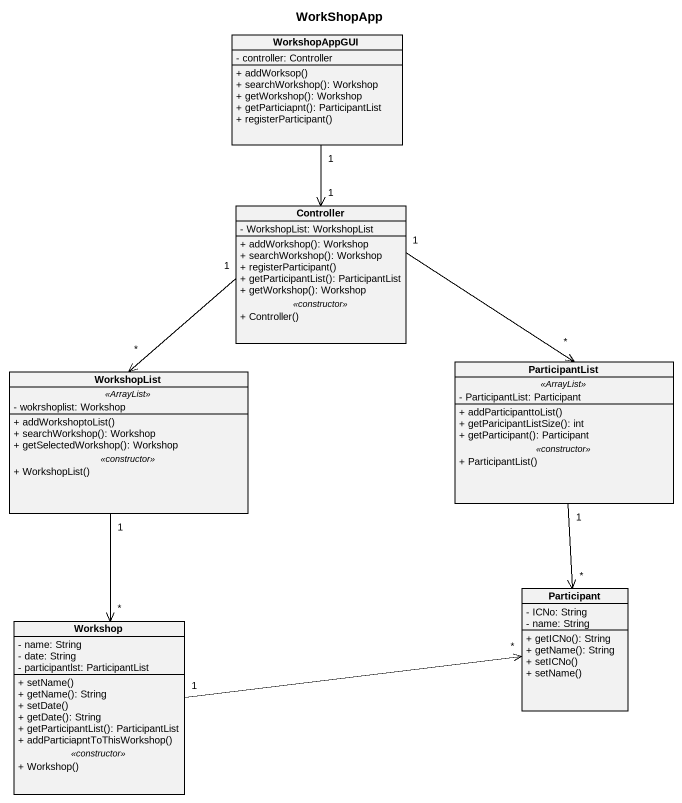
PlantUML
@startuml
title WorkShopApp
hide circle
hide empty members
skinparam classAttributeIconSize 0
class WorkshopAppGUI {
  - controller: Controller
  + addWorksop()
  + searchWorkshop(): Workshop
  + getWorkshop(): Workshop
  + getParticiapnt(): ParticipantList
  + registerParticipant()
}
class Controller {
  - WorkshopList: WorkshopList
  --
  + addWorkshop(): Workshop
  + searchWorkshop(): Workshop
  + registerParticipant()
  + getParticipantList(): ParticipantList
  + getWorkshop(): Workshop
  .. <<constructor>> ..
  + Controller()
}
class WorkshopList {
  .. <<ArrayList>> ..
  - wokrshoplist: Workshop
  --
  + addWorkshoptoList()
  + searchWorkshop(): Workshop
  + getSelectedWorkshop(): Workshop
  .. <<constructor>> ..
  + WorkshopList()
}
class ParticipantList {
  .. <<ArrayList>> ..
  - ParticipantList: Participant
  --
  + addParticipanttoList()
  + getParicipantListSize(): int
  + getParticipant(): Participant
  .. <<constructor>> ..
  + ParticipantList()
}
class Workshop {
  - name: String
  - date: String
  - participantlst: ParticipantList
  --
  + setName()
  + getName(): String
  + setDate()
  + getDate(): String
  + getParticipantList(): ParticipantList
  + addParticiapntToThisWorkshop()
  .. <<constructor>> ..
  + Workshop()
}
class "Participant" as Participant_ {
  - ICNo: String
  - name: String
  + getICNo(): String
  + getName(): String
  + setICNo()
  + setName()
}
WorkshopAppGUI "1" --> "1" Controller
Controller "1" --> "*" WorkshopList
Controller "1" --> "*" ParticipantList
WorkshopList "1" --> "*" Workshop
ParticipantList "1" --> "*" Participant_
Workshop "1" -right-> "*" Participant_
@enduml
